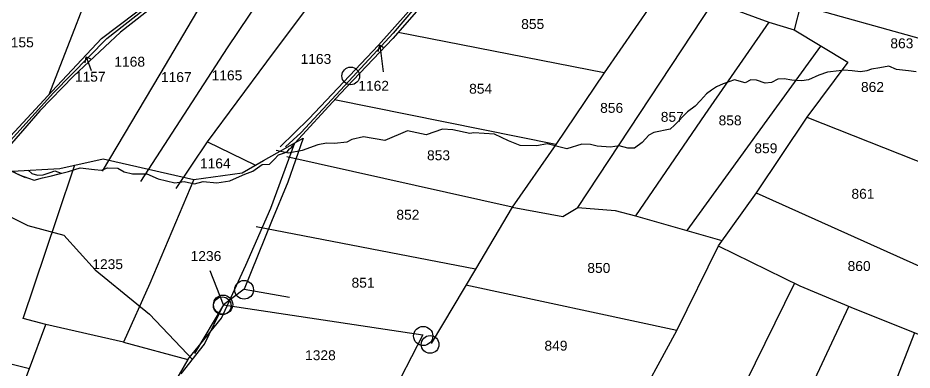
# Model space of a CAD drawing. Header units: millimetres. Extents: x 194974 to 210505, y 1603976 to 1614238.
# Drawn here: x 196379 to 197916, y 1607111 to 1607717 of the extents above; entities that cross this region are included whole.
import ezdxf

# ---------------------------------------------------------------- set-up
doc = ezdxf.new("R2010")
doc.units = ezdxf.units.MM
doc.header["$LTSCALE"] = 15
for name, color, linetype in [('BOUNDRY STONES', 240, 'Continuous'), ('PLOTS', 7, 'Continuous'), ('PLOTS NO', 7, 'Continuous'), ('ROADS', 1, 'Continuous'), ('STREAMS', 4, 'Continuous')]:
    doc.layers.add(name, color=color, linetype=linetype)
doc.styles.get("Standard").update_dxf_attribs({"font": 'arial.ttf'})

msp = doc.modelspace()

# ---------------------------------------------------------------- linework, layer by layer
at = {"layer": 'BOUNDRY STONES', "color": 1}
for points in [[(196732.1, 1607224), (196709.2, 1607282.1)], [(196768, 1607250.6), (196845.7, 1607236.7)], [(196732.1, 1607224), (196682.6, 1607140)]]:
    msp.add_lwpolyline(points, dxfattribs=at)
for centre, radius in [((196951, 1607617.4), 15.2), ((196767.6, 1607249.6), 16.1), ((196731.6, 1607224.1), 16.5), ((196730.2, 1607222.1), 15.2), ((197075.6, 1607170.2), 16.5), ((197087.5, 1607155.6), 15.2)]:
    msp.add_circle(centre, radius, dxfattribs=at)
at = {"layer": 'PLOTS'}
for points in [[(197639.6, 1608546.3), (197619.4, 1608484.4), (197571.7, 1608414.2), (197537, 1608387.5), (197498.2, 1608370), (197423.2, 1608296), (197377.9, 1608251.3), (197323.4, 1608190.8), (197295, 1608132.2), (197209.8, 1607989.3), (197171.7, 1607909.3), (197126.2, 1607823.3), (197076.3, 1607741.9), (197023.5, 1607681.7), (196932.9, 1607586.5), (196848.5, 1607494.9)], [(196829.7, 1607495.6), (196878.8, 1607543.8), (196998.8, 1607670.2), (197074.1, 1607755), (197122.1, 1607839.4), (197169.9, 1607929.1), (197205.8, 1608003.6), (197274.7, 1608114.5), (197314.1, 1608192.6), (197384.9, 1608273.4), (197418.7, 1608304.5), (197492.1, 1608379.1), (197544.2, 1608413.5), (197569.3, 1608434.8)], [(197274.7, 1608114.5), (197084.9, 1608030.8), (196983.4, 1607986), (196825.4, 1607902.9), (196763.8, 1607857.4), (196740.6, 1607827.6), (196725.4, 1607814.9), (196644.2, 1607762.7), (196555.2, 1607692.9), (196474.1, 1607616.8), (196416.5, 1607557.2), (196345.1, 1607475.6), (196349.2, 1607462), (196391.4, 1607443)], [(197579.3, 1608020.8), (197497.3, 1607772.1), (197541.4, 1607757.6), (197669.7, 1607710.1), (197713.4, 1607696.9)], [(197777.2, 1607977.1), (197724.4, 1607738.9), (197930.2, 1607681.9)], [(196530.2, 1607837.8), (196431.9, 1607584.8)], [(196345.1, 1607475.6), (196336.7, 1607483), (196437.9, 1607591.2), (196522.5, 1607681.7), (196639.4, 1607770.5), (196725.5, 1607820)], [(196524.5, 1607453.5), (196623.2, 1607620.4), (196710.6, 1607768.3), (196740.6, 1607827.6), (196785.7, 1607812.8), (196834.4, 1607808.6), (196738.5, 1607665.9), (196589.3, 1607435.9)], [(196704.5, 1607504.1), (196806.9, 1607641.9), (196893.8, 1607758.9), (196923.8, 1607799.2), (196910.5, 1607803.5), (196836.3, 1607814.7), (196834.4, 1607808.6)], [(197467.7, 1607739.9), (197386.6, 1607622.9), (197032.5, 1607691.9)], [(197341.5, 1607391.4), (197483.5, 1607606.5), (197575, 1607745.1)], [(197724.4, 1607738.9), (197713.4, 1607696.9), (197805.6, 1607640.9), (197735.5, 1607546.7), (197974.4, 1607451.8)], [(197669.7, 1607710.1), (197559.6, 1607551.2), (197440.8, 1607376.6)], [(197529.3, 1607351.5), (197759.5, 1607668.9)], [(197386.6, 1607622.9), (197303.9, 1607499.6), (196923.3, 1607576.1)], [(197735.5, 1607546.7), (197648.2, 1607416.5), (198001.8, 1607257.3)], [(196369.2, 1607453.9), (196450.7, 1607458.5), (196525.3, 1607475), (196681.4, 1607439.1), (196764.2, 1607450.7), (196801.3, 1607471.8), (196824.3, 1607485), (196869.2, 1607510.6), (196842.7, 1607434.8), (196814.8, 1607366.9), (196768, 1607250.6), (196732.1, 1607224)], [(196560.6, 1607159.3), (196670.7, 1607130), (196728.8, 1607200.7), (196770.7, 1607292.1), (196813.8, 1607390), (196854.8, 1607502.3)], [(196651, 1607423.6), (196704.5, 1607504.1), (196786.2, 1607464.3)], [(197303.9, 1607499.6), (197228.5, 1607391.6), (196841.3, 1607478.4)], [(196275.5, 1607145.4), (196398.8, 1607114.4), (196427, 1607190.1), (196387.7, 1607200.2), (196446.3, 1607373.8), (196476.9, 1607464.3)], [(196681.4, 1607439.1), (196605.6, 1607260.5), (196560.6, 1607159.3), (196427, 1607190.1)], [(197648.2, 1607416.5), (197582.8, 1607325.5), (197723.4, 1607256.3), (197817.9, 1607216.7), (198022.7, 1607134.8)], [(197228.5, 1607391.6), (197165.3, 1607284.9), (196788.6, 1607357.8)], [(197228.5, 1607391.6), (197315.6, 1607375.7), (197341.5, 1607391.4), (197405.7, 1607386), (197440.8, 1607376.6), (197589.2, 1607334.5)], [(197511.7, 1607179.5), (197583.4, 1607325.2)], [(197165.3, 1607284.9), (197089.4, 1607157)], [(197433.2, 1607034.9), (197511.7, 1607179.5), (197149, 1607257.5)], [(197714.1, 1607260.9), (197544.1, 1606915.6)], [(196659.5, 1607105.2), (196699.5, 1607156.1), (196732.1, 1607224)], [(196732.1, 1607224), (197074.8, 1607172.3), (197017, 1607059.9), (197369.3, 1606989.3), (197626.5, 1606880.8), (197730.8, 1606836), (197816.6, 1606807.8), (197870.8, 1606793.5), (198015.5, 1606765.3), (198020.4, 1606796.4), (198096.8, 1606795.7), (198107.8, 1606845.5), (198356, 1606824.9), (198713.3, 1606797.5), (198722.2, 1606696.5), (198740.3, 1606633.3), (198805.6, 1606543.4), (198865.2, 1606472.6), (198907.7, 1606329.3), (199143.8, 1606289.3), (199220.6, 1606276.3), (199217.6, 1606258.4), (199614.6, 1606162.2)], [(197644.8, 1606872.9), (197807.7, 1607221)], [(197920.3, 1607175.7), (197781.4, 1606819.4)], [(196670.7, 1607130), (196628.7, 1607056.3), (196572.9, 1606961.9), (196370.1, 1607038.3), (196398.8, 1607114.4)]]:
    msp.add_lwpolyline(points, dxfattribs=at)
at = {"layer": 'PLOTS NO'}
for points in [[(196998, 1607659.7), (197001, 1607670.3), (197006.7, 1607666.8)], [(197001, 1607670.3), (197006.9, 1607624.7)], [(196494.5, 1607640), (196496.3, 1607650.1), (196503.4, 1607646.7)], [(196496.3, 1607650.1), (196505, 1607626.7)]]:
    msp.add_lwpolyline(points, dxfattribs=at)
at = {"layer": 'ROADS'}
for points in [[(196308.2, 1607433.3), (196344.6, 1607483.5), (196440.1, 1607588.6), (196531.5, 1607682.1), (196626.2, 1607756.4), (196728.1, 1607819.4), (196763.2, 1607863.2), (196825.4, 1607907.9), (196897.8, 1607945.3), (196973.9, 1607985.1), (197028.9, 1608010.4), (197102.3, 1608044.1), (197187.1, 1608080.6), (197282.4, 1608121), (197318.8, 1608191.6), (197392.2, 1608271.8), (197477, 1608356.8), (197510.4, 1608383.8), (197569.2, 1608423.8), (197613, 1608491.5), (197635.7, 1608557.4), (197645.2, 1608671.7), (197649.5, 1608723.8), (197667.5, 1608767.7)], [(197282.4, 1608121), (197210.9, 1607999.4), (197171.2, 1607920.9), (197121, 1607825.1), (197077.3, 1607754.1), (197024, 1607691), (196940.8, 1607601.1), (196865.5, 1607519.7), (196839.1, 1607495.3)], [(195785.1, 1607097.6), (195911.2, 1607138), (195955.8, 1607172.6), (196020.9, 1607229.2), (196060.9, 1607240.6), (196098.4, 1607228.5), (196145, 1607246.4), (196163.7, 1607246.6), (196170.7, 1607283.4), (196170.2, 1607301.1), (196173.4, 1607341.1), (196185.3, 1607417.3), (196191.5, 1607456.5), (196255.2, 1607421.2), (196299, 1607395.6), (196314.2, 1607400.4), (196395.7, 1607360.2), (196457.8, 1607343.8), (196511.4, 1607284.1), (196583.1, 1607225.6), (196605.3, 1607207.5), (196669.6, 1607139.5), (196679, 1607129.6)]]:
    msp.add_lwpolyline(points, dxfattribs=at)
at = {"layer": 'STREAMS'}
for points in [[(197923.3, 1607624.4), (197910.3, 1607626.3), (197889.6, 1607628.3), (197876.1, 1607634), (197860.8, 1607631.3), (197846.5, 1607629), (197838.1, 1607626.5), (197827.4, 1607624.6), (197813.1, 1607626.3), (197799, 1607627.4), (197790.7, 1607626.2), (197771, 1607624), (197756.1, 1607618.6), (197737.9, 1607611), (197726.9, 1607609.2), (197709.3, 1607610), (197696.4, 1607612.4), (197685.6, 1607612), (197674.2, 1607606.3), (197663.7, 1607605.2), (197648.7, 1607610), (197638.7, 1607610.7), (197629, 1607605.7), (197610.8, 1607610.8), (197591.1, 1607603.7), (197579.7, 1607598.6), (197571.5, 1607593.1), (197562.5, 1607586.8), (197552.6, 1607575.3), (197543.1, 1607565.4), (197530.2, 1607555.5), (197507.5, 1607532.9), (197500, 1607526.1), (197471.9, 1607520), (197463.3, 1607515.4), (197452.3, 1607502.8), (197439, 1607493.2), (197427.2, 1607493.2), (197412.5, 1607497.1), (197397.4, 1607494.9), (197374.8, 1607496.6), (197363.5, 1607499.6), (197348.6, 1607500), (197322.8, 1607492.3), (197288.6, 1607500.8), (197270.9, 1607497.5), (197242.5, 1607497.9), (197222.2, 1607505.7), (197198.1, 1607517.5), (197162.9, 1607519.8), (197155.7, 1607518.3), (197126.4, 1607524.8), (197108.6, 1607526.1), (197080.8, 1607516.3), (197048.9, 1607523.2), (197009.7, 1607506.3), (196972.7, 1607512.9), (196953.2, 1607508.3), (196944.2, 1607503.8), (196923.4, 1607501), (196909.1, 1607501.6), (196894.7, 1607498.7), (196867.4, 1607489.3), (196844.2, 1607484.4), (196822.9, 1607489.3)], [(196369.2, 1607453.9), (196381, 1607447.2), (196397.1, 1607441.6), (196406.6, 1607438.3), (196421.3, 1607442), (196434.1, 1607445.2), (196449.6, 1607449), (196465.8, 1607453.1), (196485.8, 1607459.5), (196510.4, 1607456.6), (196522.4, 1607455.1), (196532.9, 1607459.4), (196550.7, 1607458.6), (196561.5, 1607452.3), (196576, 1607449.2), (196600.4, 1607448.8), (196620.1, 1607440.7), (196648.5, 1607433.5), (196664.4, 1607435.9), (196682.3, 1607431.7), (196697.1, 1607435.7), (196720.8, 1607433.7), (196743.4, 1607436.9), (196759.9, 1607444.5), (196768.9, 1607448.7), (196782.6, 1607453.9), (196798.5, 1607465.1), (196811.4, 1607465.8), (196819.5, 1607473.9), (196827, 1607481.5), (196833.9, 1607484.1), (196841.7, 1607487), (196846, 1607492.1), (196852.6, 1607496.4)], [(196396.5, 1607455.4), (196402.7, 1607449.9), (196412.2, 1607446.7), (196422, 1607447.1), (196434.1, 1607451.3), (196442, 1607454), (196453.3, 1607450)]]:
    msp.add_lwpolyline(points, dxfattribs=at)

# ---------------------------------------------------------------- texts
at = {"layer": 'PLOTS NO'}
for s, p in [('855', (197244.1, 1607698.2)), ('1155', (196353.3, 1607666.7)), ('863', (197878.8, 1607665.1)), ('1168', (196544.6, 1607633.4)), ('1163', (196864.7, 1607638.2)), ('1157', (196476.7, 1607607.6)), ('1167', (196624.7, 1607607)), ('1165', (196711.8, 1607609.9)), ('1162', (196964, 1607592)), ('854', (197154.6, 1607586.9)), ('862', (197828.3, 1607590)), ('856', (197379.8, 1607554)), ('857', (197484.1, 1607538.6)), ('858', (197583.5, 1607532.5)), ('859', (197645, 1607484.6)), ('853', (197082.2, 1607472.5)), ('1164', (196691.7, 1607458.5)), ('861', (197811.9, 1607406.2)), ('852', (197029.5, 1607370.2)), ('1236', (196675.7, 1607299.2)), ('1235', (196506.7, 1607285.2)), ('850', (197357.8, 1607278.7)), ('860', (197805.3, 1607282)), ('851', (196952.4, 1607253.3)), ('849', (197284.1, 1607145)), ('1328', (196872.5, 1607128.6))]:
    msp.add_text(s, height=17, dxfattribs=at).set_placement(p)

doc.saveas('drawing.dxf')
